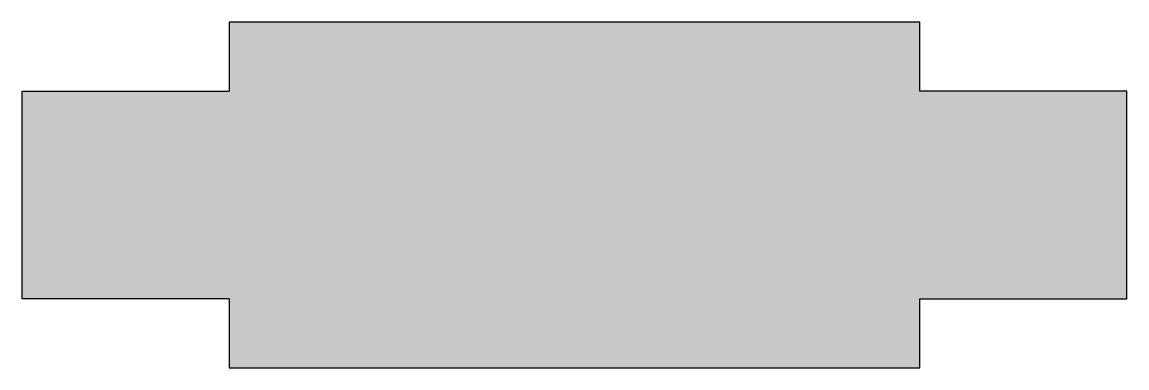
# Model space of a CAD drawing. Header units: millimetres. Extents: x -2915.429 to -2915.269, y 3750.522 to 3750.572.
import ezdxf

# ---------------------------------------------------------------- set-up
doc = ezdxf.new("R2010")
doc.units = ezdxf.units.MM
doc.layers.add('Ele_conduletes', color=2, linetype='Continuous')

msp = doc.modelspace()

# ---------------------------------------------------------------- hatches: boundary and pattern name
at = {"layer": 'Ele_conduletes'}
msp.add_hatch(color=1, dxfattribs=at).paths.add_polyline_path([(-2915.29882, 3750.52161), (-2915.29882, 3750.53161), (-2915.26882, 3750.53161), (-2915.26882, 3750.56161), (-2915.29882, 3750.56161), (-2915.29882, 3750.57161), (-2915.39882, 3750.57161), (-2915.39882, 3750.56161), (-2915.42882, 3750.56161), (-2915.42882, 3750.53161), (-2915.39882, 3750.53161), (-2915.39882, 3750.52161)])

# ---------------------------------------------------------------- linework, layer by layer
for p, q in [((-2915.29882, 3750.57161), (-2915.39882, 3750.57161)), ((-2915.39882, 3750.57161), (-2915.39882, 3750.56161)), ((-2915.29882, 3750.56161), (-2915.29882, 3750.57161)), ((-2915.42882, 3750.53161), (-2915.42882, 3750.56161)), ((-2915.42882, 3750.56161), (-2915.39882, 3750.56161)), ((-2915.26882, 3750.56161), (-2915.29882, 3750.56161)), ((-2915.26882, 3750.53161), (-2915.26882, 3750.56161)), ((-2915.39882, 3750.53161), (-2915.42882, 3750.53161)), ((-2915.39882, 3750.53161), (-2915.39882, 3750.52161)), ((-2915.29882, 3750.53161), (-2915.26882, 3750.53161)), ((-2915.29882, 3750.52161), (-2915.29882, 3750.53161)), ((-2915.39882, 3750.52161), (-2915.29882, 3750.52161))]:
    msp.add_line(p, q, dxfattribs=at)

doc.saveas('drawing.dxf')
